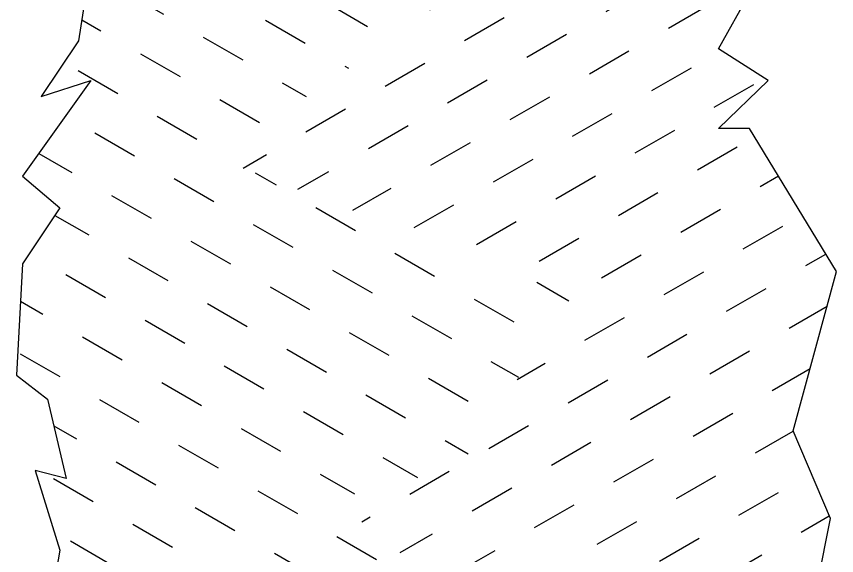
# Model space of a CAD drawing. Extents: x -1568 to -728, y -1287 to -990.
# Drawn here: x -914.118 to -909.563, y -1161.86 to -1158.863 of the extents above; entities that cross this region are included whole.
import ezdxf

# ---------------------------------------------------------------- set-up
doc = ezdxf.new("R2010")
doc.units = 0
doc.header["$LTSCALE"] = 5
doc.layers.add('LH', color=94, linetype='CONTINUOUS')

msp = doc.modelspace()

# ---------------------------------------------------------------- hatches: boundary and pattern name
at = {"layer": 'LH'}
h = msp.add_hatch(dxfattribs=at)
h.set_pattern_fill('DASH', color=256, scale=0.08, angle=330, style=0)
h.set_pattern_definition([(330, (-1596.6157, -1455.9264), (0.34697045, 0.09297045), [0.254, -0.254])])
h.paths.add_polyline_path([(-911.8057, -1154.17674), (-912.04726, -1154.70762), (-912.46138, -1155.0615), (-912.35782, -1155.28272), (-912.21982, -1155.32694), (-912.49588, -1155.45966), (-912.46138, -1155.6366), (-912.94444, -1156.2117), (-913.1515, -1156.38864), (-912.90994, -1156.65408), (-912.94444, -1156.83102), (-913.0135, -1157.22918), (-913.2205, -1157.27346), (-913.39306, -1157.58312), (-913.35856, -1157.937), (-913.60012, -1157.98122), (-913.80712, -1158.46788), (-913.70362, -1158.55632), (-913.77262, -1158.9987), (-913.97968, -1159.30842), (-913.70362, -1159.21992), (-914.08318, -1159.7508), (-913.87612, -1159.92774), (-914.08318, -1160.2374), (-914.11768, -1160.85672), (-913.94518, -1160.98944), (-913.84162, -1161.43182), (-914.01418, -1161.3876), (-913.87612, -1161.82998), (-913.94518, -1162.22814), (-913.80712, -1162.18386), (-913.63462, -1162.5378), (-913.77262, -1162.49352), (-913.73812, -1162.89168), (-913.46206, -1162.98018), (-913.53106, -1163.511), (-913.2205, -1163.46678), (-913.048, -1163.28984), (-912.73744, -1163.511), (-912.84094, -1163.688), (-912.53038, -1163.77644), (-912.35782, -1163.688), (-912.39232, -1164.04188), (-912.01276, -1164.30732), (-911.87476, -1164.21882), (-911.13313, -1163.23337), (-912.49955, -1163.15303), (-911.67568, -1162.99235), (-912.11775, -1162.47015), (-911.71586, -1162.24921), (-911.77615, -1162.0082), (-912.35888, -1161.54625), (-911.65558, -1161.36548), (-911.02912, -1160.41074), (-912.98181, -1159.65828), (-912.70049, -1159.43735), (-911.47473, -1158.61387), (-911.19341, -1158.33268), (-912.78087, -1157.48912), (-912.05747, -1156.84641), (-911.27379, -1156.34429)])
h = msp.add_hatch(dxfattribs=at)
h.set_pattern_fill('DASH', color=256, scale=0.08, angle=30, style=0)
h.set_pattern_definition([(30, (-1596.6157, -1455.9264), (0.09297045, 0.34697045), [0.254, -0.254])])
h.paths.add_polyline_path([(-910.45996, -1156.56564), (-910.77052, -1156.47714), (-910.66702, -1155.94626), (-910.90852, -1155.45966), (-911.01208, -1155.6366), (-911.28814, -1154.92878), (-911.39164, -1155.01728), (-911.5987, -1154.44218), (-911.6677, -1154.53068), (-911.8057, -1154.17674), (-911.27379, -1156.34429), (-912.05747, -1156.84641), (-912.78087, -1157.48912), (-911.19341, -1158.33268), (-911.47473, -1158.61387), (-912.70049, -1159.43735), (-912.98181, -1159.65828), (-911.02912, -1160.41074), (-911.65558, -1161.36548), (-912.35888, -1161.54625), (-911.77615, -1162.0082), (-911.71586, -1162.24921), (-912.11775, -1162.47015), (-911.67568, -1162.99235), (-912.49955, -1163.15303), (-911.13313, -1163.23337), (-911.87476, -1164.21882), (-911.6332, -1164.30732), (-911.15008, -1164.0861), (-910.94302, -1164.1746), (-910.90852, -1164.04188), (-910.35646, -1163.5995), (-910.45996, -1163.33406), (-910.2184, -1162.98018), (-909.83884, -1162.80324), (-909.80434, -1162.4493), (-910.1149, -1162.27236), (-909.66628, -1162.00692), (-909.59728, -1161.65304), (-909.80434, -1161.16638), (-909.56278, -1160.28162), (-910.0459, -1159.48536), (-910.2184, -1159.48536), (-909.94234, -1159.21992), (-910.2184, -1159.04298), (-910.0459, -1158.73332), (-910.1149, -1158.6006), (-910.39096, -1158.55632), (-910.1839, -1158.20244), (-910.2874, -1157.40612), (-910.49446, -1157.31768), (-910.2874, -1157.22918)])

# ---------------------------------------------------------------- linework, layer by layer
for points in [[(-913.70362, -1158.55632), (-913.77262, -1158.9987), (-913.97968, -1159.30842), (-913.70362, -1159.21992), (-914.08318, -1159.7508), (-913.87612, -1159.92774), (-914.08318, -1160.2374), (-914.11768, -1160.85672), (-913.94518, -1160.98944), (-913.84162, -1161.43182), (-914.01418, -1161.3876), (-913.87612, -1161.82998), (-913.94518, -1162.22814)], [(-909.66628, -1162.00692), (-909.59728, -1161.65304), (-909.80434, -1161.16638), (-909.56278, -1160.28162), (-910.0459, -1159.48536), (-910.2184, -1159.48536), (-909.94234, -1159.21992), (-910.2184, -1159.04298), (-910.0459, -1158.73332)]]:
    msp.add_lwpolyline(points, dxfattribs=at)

doc.saveas('drawing.dxf')
